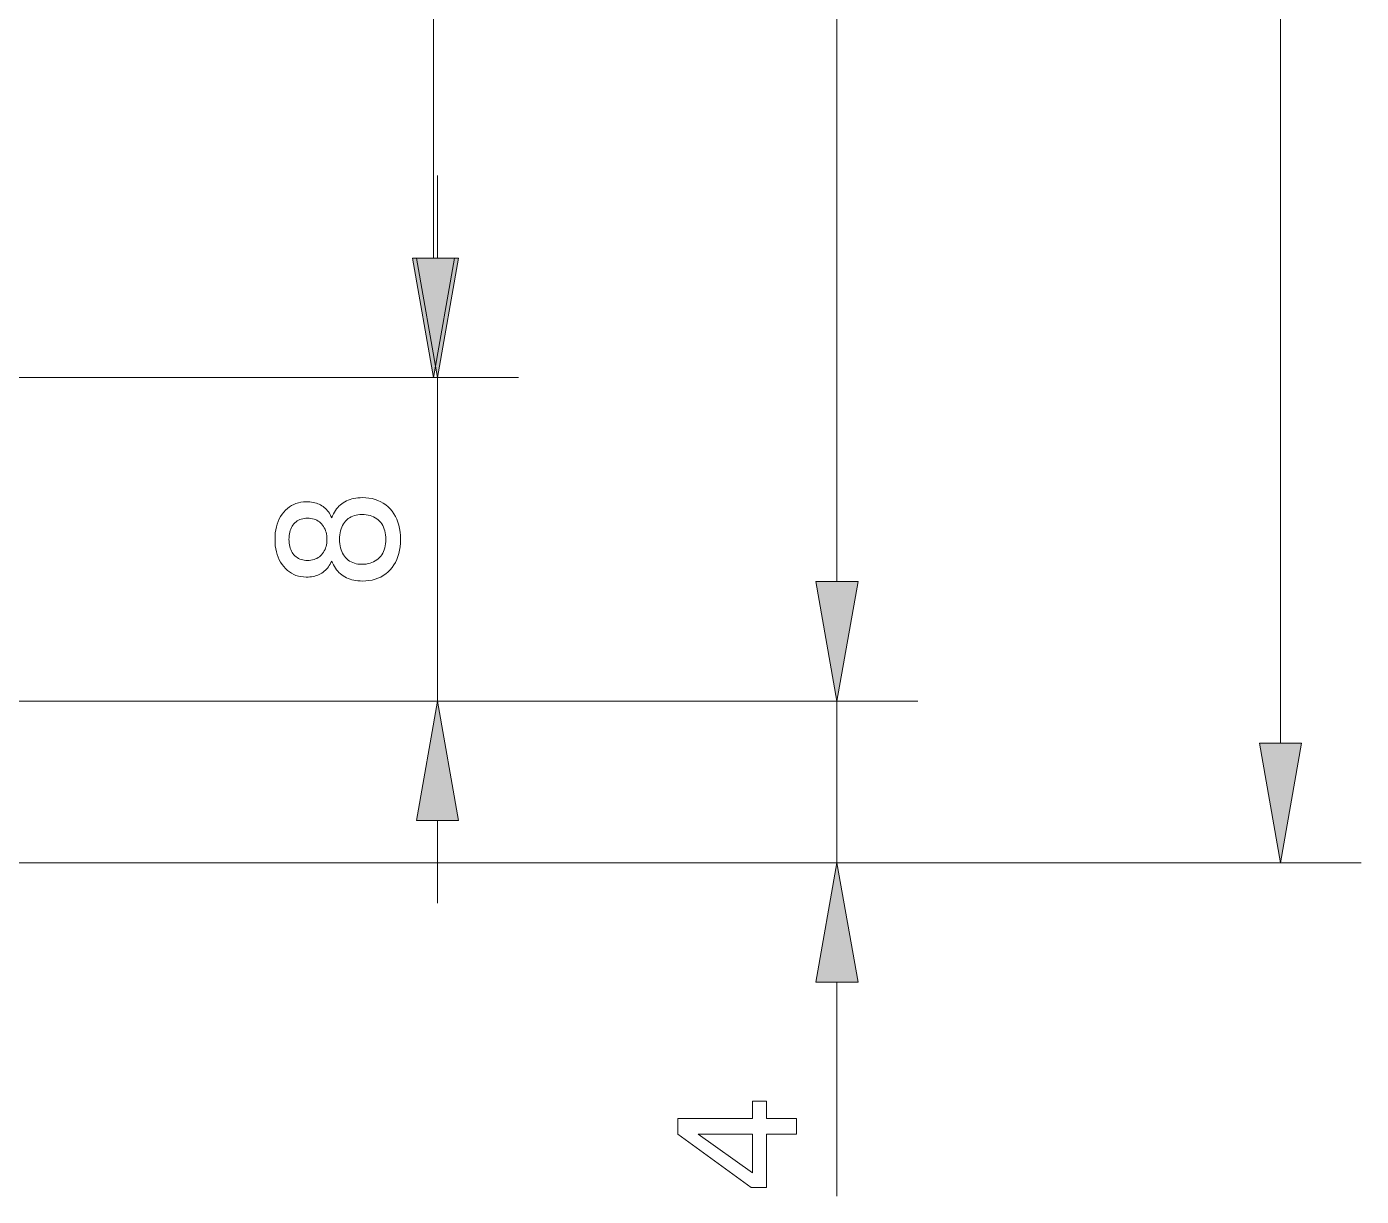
# Model space of a CAD drawing. Extents: x 0 to 297, y 0 to 420.
# Drawn here: x 186.74 to 219.75, y 127.87 to 156.81 of the extents above; entities that cross this region are included whole.
import ezdxf

# ---------------------------------------------------------------- set-up
doc = ezdxf.new("R2010")
doc.units = 0

msp = doc.modelspace()

# ---------------------------------------------------------------- linework, layer by layer
at = {"color": 7, "lineweight": 13}
for p, q in [((206.778, 143.08), (206.778, 335.171)), ((217.747, 139.08), (217.747, 335.171)), ((196.797, 151.08), (196.797, 179.171)), ((168.6, 148.125), (198.797, 148.125)), ((168.6, 148.125), (198.897, 148.125)), ((167.6, 140.125), (198.897, 140.125)), ((167.6, 140.125), (208.778, 140.125)), ((167.6, 140.125), (208.778, 140.125)), ((162.258, 136.125), (208.778, 136.125)), ((162.258, 136.125), (219.747, 136.125))]:
    msp.add_line(p, q, dxfattribs=at)
at = {"color": 7, "lineweight": 13, "ltscale": 0.051139}
for p, q in [((196.897, 151.08), (196.897, 153.125)), ((206.778, 143.08), (206.778, 145.125)), ((196.897, 135.125), (196.897, 137.171))]:
    msp.add_line(p, q, dxfattribs=at)
at = {"color": 7, "lineweight": 13, "ltscale": 0.2}
msp.add_line((196.897, 140.125), (196.897, 148.125), dxfattribs=at)
at = {"color": 7, "lineweight": 13, "ltscale": 0.1}
msp.add_line((206.778, 136.125), (206.778, 140.125), dxfattribs=at)
at = {"color": 7, "lineweight": 13, "ltscale": 0.132401}
msp.add_line((206.778, 127.875), (206.778, 133.171), dxfattribs=at)
at = {"color": 7, "lineweight": 13}
for points in [[(196.276, 151.08), (196.797, 148.125), (197.318, 151.08)], [(196.376, 151.08), (196.897, 148.125), (197.418, 151.08)], [(194.282, 143.589), (194.263, 143.55), (194.243, 143.513), (194.221, 143.479), (194.199, 143.446), (194.175, 143.415), (194.149, 143.387), (194.123, 143.36), (194.095, 143.335), (194.066, 143.312), (194.035, 143.291), (194.003, 143.273), (193.97, 143.256), (193.935, 143.241), (193.899, 143.228), (193.861, 143.217), (193.822, 143.208), (193.782, 143.201), (193.74, 143.196), (193.696, 143.193), (193.651, 143.192), (193.584, 143.195), (193.519, 143.203), (193.457, 143.216), (193.397, 143.234), (193.34, 143.257), (193.285, 143.285), (193.233, 143.319), (193.184, 143.358), (193.137, 143.402), (193.093, 143.451), (193.052, 143.504), (193.015, 143.56), (192.983, 143.62), (192.955, 143.682), (192.931, 143.748), (192.912, 143.817), (192.897, 143.889), (192.886, 143.964), (192.88, 144.043), (192.878, 144.124), (192.88, 144.206), (192.886, 144.285), (192.897, 144.36), (192.912, 144.432), (192.931, 144.501), (192.955, 144.567), (192.983, 144.63), (193.015, 144.689), (193.052, 144.745), (193.093, 144.798), (193.137, 144.846), (193.184, 144.89), (193.233, 144.928), (193.285, 144.962), (193.34, 144.99), (193.397, 145.013), (193.457, 145.031), (193.519, 145.044), (193.584, 145.051), (193.651, 145.054), (193.697, 145.053), (193.74, 145.05), (193.783, 145.045), (193.823, 145.038), (193.863, 145.03), (193.901, 145.019), (193.937, 145.006), (193.972, 144.992), (194.005, 144.975), (194.037, 144.957), (194.068, 144.937), (194.097, 144.914), (194.125, 144.89), (194.151, 144.863), (194.176, 144.834), (194.2, 144.803), (194.223, 144.771), (194.244, 144.736), (194.263, 144.699), (194.282, 144.66), (194.301, 144.708), (194.323, 144.754), (194.346, 144.797), (194.372, 144.838), (194.399, 144.876), (194.429, 144.912), (194.46, 144.946), (194.494, 144.977), (194.529, 145.006), (194.566, 145.032), (194.606, 145.056), (194.647, 145.077), (194.689, 145.096), (194.734, 145.112), (194.78, 145.126), (194.828, 145.137), (194.877, 145.146), (194.929, 145.152), (194.982, 145.156), (195.036, 145.157), (195.121, 145.154), (195.202, 145.146), (195.28, 145.132), (195.354, 145.113), (195.425, 145.087), (195.492, 145.057), (195.556, 145.02), (195.616, 144.979), (195.673, 144.931), (195.726, 144.878), (195.775, 144.82), (195.818, 144.758), (195.857, 144.693), (195.89, 144.623), (195.919, 144.55), (195.942, 144.473), (195.96, 144.391), (195.973, 144.306), (195.98, 144.217), (195.983, 144.124), (195.98, 144.031), (195.973, 143.942), (195.96, 143.857), (195.942, 143.776), (195.919, 143.699), (195.89, 143.626), (195.857, 143.556), (195.818, 143.491), (195.775, 143.429), (195.726, 143.372), (195.673, 143.319), (195.616, 143.271), (195.556, 143.23), (195.492, 143.193), (195.425, 143.163), (195.354, 143.138), (195.28, 143.118), (195.202, 143.104), (195.121, 143.096), (195.036, 143.093), (194.982, 143.095), (194.929, 143.098), (194.877, 143.105), (194.828, 143.113), (194.78, 143.125), (194.734, 143.138), (194.689, 143.155), (194.647, 143.174), (194.606, 143.195), (194.566, 143.219), (194.529, 143.245), (194.494, 143.274), (194.46, 143.305), (194.429, 143.338), (194.399, 143.374), (194.372, 143.412), (194.346, 143.453), (194.323, 143.496), (194.301, 143.541)], [(193.685, 143.604), (193.727, 143.605), (193.768, 143.609), (193.807, 143.616), (193.844, 143.626), (193.879, 143.639), (193.913, 143.655), (193.945, 143.673), (193.975, 143.695), (194.004, 143.719), (194.031, 143.746), (194.056, 143.775), (194.078, 143.806), (194.098, 143.84), (194.115, 143.875), (194.129, 143.912), (194.141, 143.95), (194.15, 143.991), (194.156, 144.034), (194.16, 144.078), (194.162, 144.124), (194.16, 144.171), (194.156, 144.216), (194.15, 144.259), (194.141, 144.299), (194.129, 144.338), (194.115, 144.376), (194.098, 144.411), (194.078, 144.444), (194.056, 144.475), (194.031, 144.505), (194.004, 144.532), (193.975, 144.556), (193.945, 144.577), (193.913, 144.596), (193.879, 144.612), (193.844, 144.624), (193.807, 144.634), (193.768, 144.641), (193.727, 144.646), (193.685, 144.647), (193.643, 144.646), (193.603, 144.642), (193.564, 144.635), (193.528, 144.625), (193.493, 144.612), (193.46, 144.597), (193.429, 144.579), (193.4, 144.558), (193.372, 144.534), (193.347, 144.508), (193.323, 144.479), (193.302, 144.448), (193.284, 144.415), (193.268, 144.38), (193.254, 144.342), (193.243, 144.303), (193.234, 144.261), (193.228, 144.218), (193.225, 144.172), (193.223, 144.124), (193.225, 144.077), (193.228, 144.031), (193.234, 143.988), (193.243, 143.947), (193.254, 143.908), (193.268, 143.87), (193.284, 143.835), (193.302, 143.802), (193.323, 143.772), (193.347, 143.743), (193.372, 143.716), (193.4, 143.693), (193.429, 143.672), (193.46, 143.654), (193.493, 143.638), (193.528, 143.626), (193.564, 143.616), (193.603, 143.609), (193.643, 143.605)], [(195.028, 143.509), (195.082, 143.51), (195.133, 143.515), (195.182, 143.524), (195.229, 143.535), (195.273, 143.55), (195.316, 143.568), (195.355, 143.59), (195.393, 143.615), (195.428, 143.643), (195.461, 143.674), (195.492, 143.708), (195.519, 143.745), (195.542, 143.784), (195.563, 143.826), (195.581, 143.869), (195.595, 143.916), (195.606, 143.964), (195.614, 144.015), (195.619, 144.069), (195.62, 144.124), (195.619, 144.18), (195.614, 144.234), (195.606, 144.285), (195.595, 144.334), (195.581, 144.381), (195.563, 144.425), (195.542, 144.466), (195.519, 144.505), (195.492, 144.542), (195.461, 144.576), (195.428, 144.608), (195.393, 144.636), (195.355, 144.661), (195.316, 144.682), (195.273, 144.701), (195.229, 144.715), (195.182, 144.727), (195.133, 144.735), (195.082, 144.74), (195.028, 144.742), (194.978, 144.74), (194.93, 144.735), (194.885, 144.727), (194.841, 144.716), (194.8, 144.701), (194.76, 144.683), (194.723, 144.661), (194.688, 144.637), (194.655, 144.609), (194.624, 144.578), (194.596, 144.543), (194.571, 144.507), (194.549, 144.468), (194.529, 144.426), (194.513, 144.382), (194.499, 144.335), (194.489, 144.286), (194.482, 144.235), (194.477, 144.181), (194.476, 144.124), (194.477, 144.068), (194.482, 144.014), (194.489, 143.963), (194.499, 143.914), (194.513, 143.868), (194.529, 143.824), (194.549, 143.783), (194.571, 143.744), (194.596, 143.707), (194.624, 143.673), (194.655, 143.642), (194.688, 143.614), (194.723, 143.589), (194.76, 143.568), (194.8, 143.55), (194.841, 143.535), (194.885, 143.523), (194.93, 143.515), (194.978, 143.51)], [(206.257, 143.08), (206.778, 140.125), (207.299, 143.08)], [(206.257, 143.08), (206.778, 140.125), (207.299, 143.08)], [(197.418, 137.171), (196.897, 140.125), (196.376, 137.171)], [(217.226, 139.08), (217.747, 136.125), (218.268, 139.08)], [(207.299, 133.171), (206.778, 136.125), (206.257, 133.171)], [(205.778, 129.412), (205.036, 129.412), (205.036, 128.094), (204.656, 128.094), (202.845, 129.408), (202.845, 129.8), (204.69, 129.8), (204.69, 130.228), (205.036, 130.228), (205.036, 129.8), (205.778, 129.8)], [(204.69, 128.457), (204.69, 129.412), (203.347, 129.412)]]:
    msp.add_lwpolyline(points, close=True, dxfattribs=at)
for points in [[(196.276, 151.08), (196.797, 148.125), (196.276, 151.08), (197.318, 151.08)], [(196.376, 151.08), (196.897, 148.125), (196.376, 151.08), (197.418, 151.08)], [(206.257, 143.08), (206.778, 140.125), (206.257, 143.08), (207.299, 143.08)], [(206.257, 143.08), (206.778, 140.125), (206.257, 143.08), (207.299, 143.08)], [(197.418, 137.171), (196.897, 140.125), (197.418, 137.171), (196.376, 137.171)], [(217.226, 139.08), (217.747, 136.125), (217.226, 139.08), (218.268, 139.08)], [(207.299, 133.171), (206.778, 136.125), (207.299, 133.171), (206.257, 133.171)]]:
    msp.add_solid(points, dxfattribs=at)

doc.saveas('drawing.dxf')
